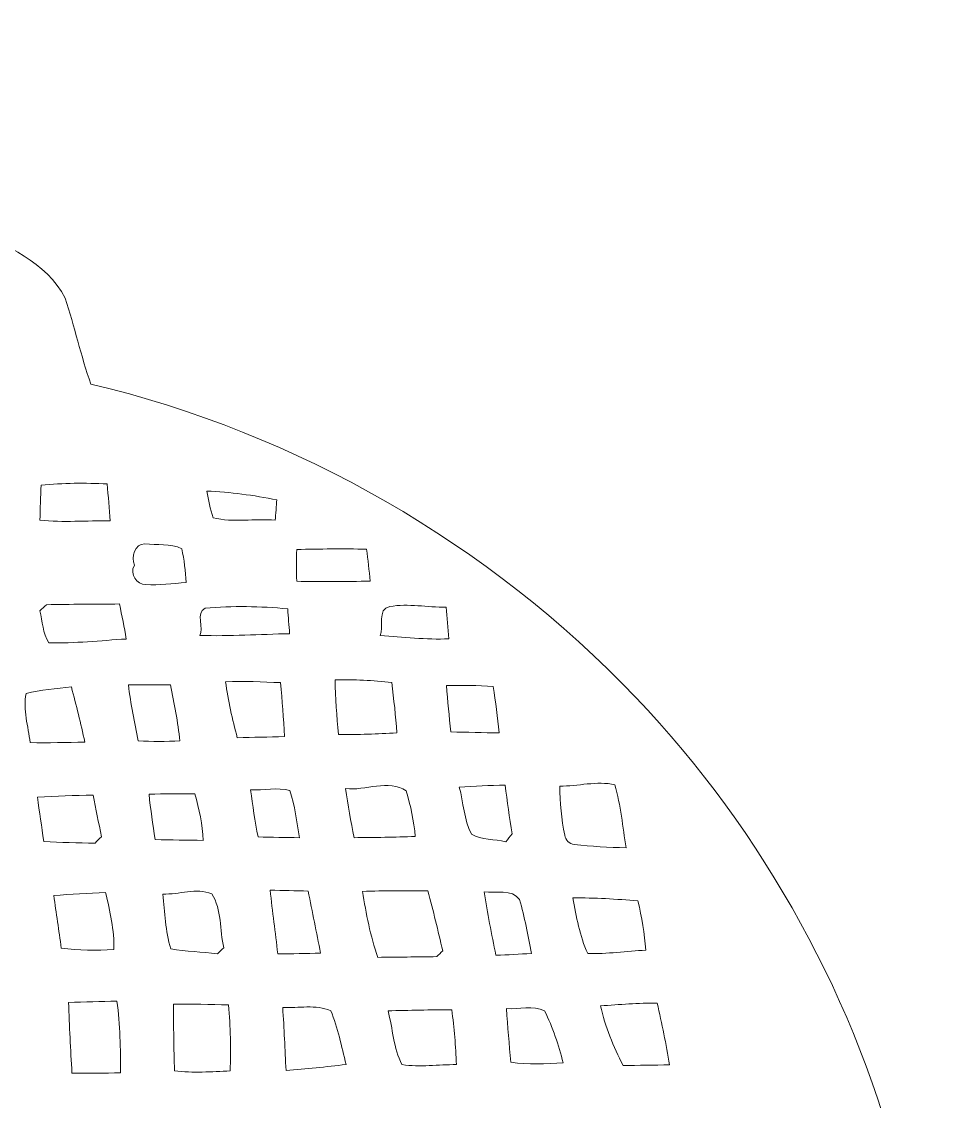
# Model space of a CAD drawing. Header units: centimetres. Extents: x -14.1 to 14.1, y -16 to 15.9.
# Drawn here: x 2.44 to 14.15, y 2.21 to 15.93 of the extents above; entities that cross this region are included whole.
import ezdxf

# ---------------------------------------------------------------- set-up
doc = ezdxf.new("R2010")
doc.units = ezdxf.units.CM
doc.header["$MEASUREMENT"] = 0
doc.layers.add('Layer 1', color=7, linetype='Continuous')

msp = doc.modelspace()

# ---------------------------------------------------------------- linework, layer by layer
at = {"layer": 'Layer 1', "color": 250, "lineweight": 9}
for points, knots in [([(-1.8203, 14.57273), (-1.58782, 15.29768), (-0.87415, 15.84484), (-0.11003, 15.85966), (-0.11003, 15.85966), (0.59835, 15.92739), (1.31625, 15.5411), (1.66903, 14.92762), (1.66903, 14.92762), (1.97206, 14.43973), (1.93502, 13.82872), (1.79321, 13.29285), (1.79321, 13.29285), (2.24335, 13.08647), (2.75029, 12.87728), (2.993, 12.41655), (2.993, 12.41655), (3.10942, 12.05495), (3.19373, 11.68348), (3.31862, 11.32435), (3.31862, 11.32435), (5.94611, 10.70028), (8.37745, 9.29658), (10.24153, 7.34466), (10.24153, 7.34466), (11.87559, 5.62487), (13.06093, 3.47928), (13.62502, 1.17387), (13.62502, 1.17387), (14.14642, -1.00594), (14.14819, -3.31558), (13.58798, -5.48834), (13.58798, -5.48834), (13.06057, -7.51963), (12.05692, -9.42639), (10.67932, -11.01072), (10.67932, -11.01072), (8.78949, -13.22158), (6.17753, -14.79391), (3.35213, -15.47089), (3.35213, -15.47089), (0.9857, -16.02828), (-1.52502, -16.01029), (-3.86606, -15.33824), (-3.86606, -15.33824), (-6.14429, -14.70148), (-8.25214, -13.47029), (-9.93101, -11.80447), (-9.93101, -11.80447), (-11.76016, -10.01977), (-13.05698, -7.70343), (-13.64753, -5.21917), (-13.64753, -5.21917), (-13.86625, -4.29806), (-13.96608, -3.35297), (-14.00595, -2.40859), (-14.00595, -2.40859), (-14.10508, 0.75724), (-13.02311, 3.93789), (-11.04156, 6.40557), (-11.04156, 6.40557), (-9.12456, 8.85349), (-6.34749, 10.60256), (-3.32489, 11.31764), (-3.32489, 11.31764), (-3.18696, 11.71664), (-3.08642, 12.12727), (-2.93684, 12.52132), (-2.93684, 12.52132), (-2.67896, 12.92067), (-2.21082, 13.09847), (-1.79666, 13.29003), (-1.79666, 13.29003), (-1.86334, 13.7123), (-1.99598, 14.15856), (-1.8203, 14.57273), (-1.8203, 14.57273), (-1.8203, 14.57273), (-1.8203, 14.57273), (-1.8203, 14.57273)], [0, 0, 0, 0, 0.04761905, 0.04761905, 0.04761905, 0.04761905, 0.0952381, 0.0952381, 0.0952381, 0.0952381, 0.14285714, 0.14285714, 0.14285714, 0.14285714, 0.19047619, 0.19047619, 0.19047619, 0.19047619, 0.23809524, 0.23809524, 0.23809524, 0.23809524, 0.28571429, 0.28571429, 0.28571429, 0.28571429, 0.33333333, 0.33333333, 0.33333333, 0.33333333, 0.38095238, 0.38095238, 0.38095238, 0.38095238, 0.42857143, 0.42857143, 0.42857143, 0.42857143, 0.47619048, 0.47619048, 0.47619048, 0.47619048, 0.52380952, 0.52380952, 0.52380952, 0.52380952, 0.57142857, 0.57142857, 0.57142857, 0.57142857, 0.61904762, 0.61904762, 0.61904762, 0.61904762, 0.66666667, 0.66666667, 0.66666667, 0.66666667, 0.71428571, 0.71428571, 0.71428571, 0.71428571, 0.76190476, 0.76190476, 0.76190476, 0.76190476, 0.80952381, 0.80952381, 0.80952381, 0.80952381, 0.85714286, 0.85714286, 0.85714286, 0.85714286, 0.9047619, 0.9047619, 0.9047619, 0.9047619, 1, 1, 1, 1]), ([(2.68714, 10.04059), (2.68079, 9.89242), (2.6755, 9.74426), (2.67127, 9.59609), (2.67127, 9.59609), (2.9676, 9.56469), (3.26605, 9.59186), (3.56344, 9.58551), (3.56344, 9.58551), (3.55145, 9.74249), (3.53981, 9.89877), (3.5264, 10.05541), (3.5264, 10.05541), (3.24665, 10.07058), (2.96549, 10.0674), (2.68714, 10.04059), (2.68714, 10.04059), (2.68714, 10.04059), (2.68714, 10.04059), (2.68714, 10.04059)], [0, 0, 0, 0, 0.16666667, 0.16666667, 0.16666667, 0.16666667, 0.33333333, 0.33333333, 0.33333333, 0.33333333, 0.5, 0.5, 0.5, 0.5, 0.66666667, 0.66666667, 0.66666667, 0.66666667, 1, 1, 1, 1]), ([(4.79076, 9.96474), (4.81545, 9.8515), (4.83309, 9.73579), (4.8726, 9.62608), (4.8726, 9.62608), (5.12872, 9.56222), (5.40106, 9.61831), (5.66177, 9.59715), (5.66177, 9.59715), (5.66635, 9.661), (5.67517, 9.78906), (5.67976, 9.85291), (5.67976, 9.85291), (5.3866, 9.91288), (5.08956, 9.95275), (4.79076, 9.96474), (4.79076, 9.96474), (4.79076, 9.96474), (4.79076, 9.96474), (4.79076, 9.96474)], [0, 0, 0, 0, 0.16666667, 0.16666667, 0.16666667, 0.16666667, 0.33333333, 0.33333333, 0.33333333, 0.33333333, 0.5, 0.5, 0.5, 0.5, 0.66666667, 0.66666667, 0.66666667, 0.66666667, 1, 1, 1, 1]), ([(3.87142, 9.02247), (3.80333, 8.90535), (3.90705, 8.78223), (4.01606, 8.77729), (4.01606, 8.77729), (4.18645, 8.76988), (4.35755, 8.79105), (4.52794, 8.8034), (4.52794, 8.8034), (4.51877, 8.94768), (4.50818, 9.09373), (4.4722, 9.23379), (4.4722, 9.23379), (4.32968, 9.30681), (4.15717, 9.27612), (4.00442, 9.29446), (4.00442, 9.29446), (3.87424, 9.29693), (3.82521, 9.12866), (3.87142, 9.02247), (3.87142, 9.02247), (3.87142, 9.02247), (3.87142, 9.02247), (3.87142, 9.02247)], [0, 0, 0, 0, 0.14285714, 0.14285714, 0.14285714, 0.14285714, 0.28571429, 0.28571429, 0.28571429, 0.28571429, 0.42857143, 0.42857143, 0.42857143, 0.42857143, 0.57142857, 0.57142857, 0.57142857, 0.57142857, 0.71428571, 0.71428571, 0.71428571, 0.71428571, 1, 1, 1, 1]), ([(5.93305, 9.22356), (5.93199, 9.08915), (5.93199, 8.95474), (5.93305, 8.81998), (5.93305, 8.81998), (6.2442, 8.81328), (6.55606, 8.81363), (6.86791, 8.82209), (6.86791, 8.82209), (6.85486, 8.95721), (6.83581, 9.09232), (6.8217, 9.22708), (6.8217, 9.22708), (6.52537, 9.2352), (6.22868, 9.22991), (5.93305, 9.22356), (5.93305, 9.22356), (5.93305, 9.22356), (5.93305, 9.22356), (5.93305, 9.22356)], [0, 0, 0, 0, 0.16666667, 0.16666667, 0.16666667, 0.16666667, 0.33333333, 0.33333333, 0.33333333, 0.33333333, 0.5, 0.5, 0.5, 0.5, 0.66666667, 0.66666667, 0.66666667, 0.66666667, 1, 1, 1, 1]), ([(2.75664, 8.52259), (2.72736, 8.49719), (2.69808, 8.47179), (2.66915, 8.44639), (2.66915, 8.44639), (2.70584, 8.31127), (2.70584, 8.15887), (2.78557, 8.03963), (2.78557, 8.03963), (3.11365, 8.02834), (3.44138, 8.0675), (3.76876, 8.08655), (3.76876, 8.08655), (3.74407, 8.23578), (3.71514, 8.38394), (3.68092, 8.53141), (3.68092, 8.53141), (3.37259, 8.53035), (3.06426, 8.52788), (2.75664, 8.52259), (2.75664, 8.52259), (2.75664, 8.52259), (2.75664, 8.52259), (2.75664, 8.52259)], [0, 0, 0, 0, 0.14285714, 0.14285714, 0.14285714, 0.14285714, 0.28571429, 0.28571429, 0.28571429, 0.28571429, 0.42857143, 0.42857143, 0.42857143, 0.42857143, 0.57142857, 0.57142857, 0.57142857, 0.57142857, 0.71428571, 0.71428571, 0.71428571, 0.71428571, 1, 1, 1, 1]), ([(4.77065, 8.47743), (4.64541, 8.42381), (4.75901, 8.21496), (4.70327, 8.13241), (4.70327, 8.13241), (5.08321, 8.11936), (5.46315, 8.14723), (5.84345, 8.15358), (5.84345, 8.15358), (5.83498, 8.25906), (5.82687, 8.36384), (5.81911, 8.46896), (5.81911, 8.46896), (5.47091, 8.50495), (5.11849, 8.50742), (4.77065, 8.47743), (4.77065, 8.47743), (4.77065, 8.47743), (4.77065, 8.47743), (4.77065, 8.47743)], [0, 0, 0, 0, 0.16666667, 0.16666667, 0.16666667, 0.16666667, 0.33333333, 0.33333333, 0.33333333, 0.33333333, 0.5, 0.5, 0.5, 0.5, 0.66666667, 0.66666667, 0.66666667, 0.66666667, 1, 1, 1, 1]), ([(7.11627, 8.49824), (6.94941, 8.47038), (7.04395, 8.22872), (6.99386, 8.13241), (6.99386, 8.13241), (7.28384, 8.10984), (7.57559, 8.07703), (7.86733, 8.08902), (7.86733, 8.08902), (7.85604, 8.22378), (7.8437, 8.35819), (7.831, 8.49225), (7.831, 8.49225), (7.59322, 8.4866), (7.35087, 8.54199), (7.11627, 8.49824), (7.11627, 8.49824), (7.11627, 8.49824), (7.11627, 8.49824), (7.11627, 8.49824)], [0, 0, 0, 0, 0.16666667, 0.16666667, 0.16666667, 0.16666667, 0.33333333, 0.33333333, 0.33333333, 0.33333333, 0.5, 0.5, 0.5, 0.5, 0.66666667, 0.66666667, 0.66666667, 0.66666667, 1, 1, 1, 1]), ([(5.03029, 7.54469), (5.06099, 7.30409), (5.11602, 7.06773), (5.17917, 6.83349), (5.17917, 6.83349), (5.37813, 6.83772), (5.57745, 6.84231), (5.77712, 6.84795), (5.77712, 6.84795), (5.76866, 7.07655), (5.74714, 7.30444), (5.7295, 7.53234), (5.7295, 7.53234), (5.49631, 7.54222), (5.26313, 7.55421), (5.03029, 7.54469), (5.03029, 7.54469), (5.03029, 7.54469), (5.03029, 7.54469), (5.03029, 7.54469)], [0, 0, 0, 0, 0.16666667, 0.16666667, 0.16666667, 0.16666667, 0.33333333, 0.33333333, 0.33333333, 0.33333333, 0.5, 0.5, 0.5, 0.5, 0.66666667, 0.66666667, 0.66666667, 0.66666667, 1, 1, 1, 1]), ([(6.42059, 7.56973), (6.42835, 7.33796), (6.4407, 7.10583), (6.46328, 6.87511), (6.46328, 6.87511), (6.71128, 6.87123), (6.95893, 6.88146), (7.20693, 6.89452), (7.20693, 6.89452), (7.19212, 7.10795), (7.16601, 7.32032), (7.14132, 7.53234), (7.14132, 7.53234), (6.90213, 7.56268), (6.66083, 7.57044), (6.42059, 7.56973), (6.42059, 7.56973), (6.42059, 7.56973), (6.42059, 7.56973), (6.42059, 7.56973)], [0, 0, 0, 0, 0.16666667, 0.16666667, 0.16666667, 0.16666667, 0.33333333, 0.33333333, 0.33333333, 0.33333333, 0.5, 0.5, 0.5, 0.5, 0.66666667, 0.66666667, 0.66666667, 0.66666667, 1, 1, 1, 1]), ([(2.49488, 7.39617), (2.45325, 7.18979), (2.52416, 6.97707), (2.54603, 6.77034), (2.54603, 6.77034), (2.77781, 6.76752), (3.00923, 6.77246), (3.24136, 6.7781), (3.24136, 6.7781), (3.19373, 7.01376), (3.13235, 7.24624), (3.07167, 7.47836), (3.07167, 7.47836), (2.8787, 7.45649), (2.68397, 7.44238), (2.49488, 7.39617), (2.49488, 7.39617), (2.49488, 7.39617), (2.49488, 7.39617), (2.49488, 7.39617)], [0, 0, 0, 0, 0.16666667, 0.16666667, 0.16666667, 0.16666667, 0.33333333, 0.33333333, 0.33333333, 0.33333333, 0.5, 0.5, 0.5, 0.5, 0.66666667, 0.66666667, 0.66666667, 0.66666667, 1, 1, 1, 1]), ([(3.79522, 7.50376), (3.82344, 7.26423), (3.87424, 7.02857), (3.9201, 6.79186), (3.9201, 6.79186), (4.09684, 6.78551), (4.27359, 6.78445), (4.45033, 6.79221), (4.45033, 6.79221), (4.42316, 7.03139), (4.37871, 7.26811), (4.33144, 7.50376), (4.33144, 7.50376), (4.19739, 7.50376), (3.92927, 7.50376), (3.79522, 7.50376), (3.79522, 7.50376), (3.79522, 7.50376), (3.79522, 7.50376), (3.79522, 7.50376)], [0, 0, 0, 0, 0.16666667, 0.16666667, 0.16666667, 0.16666667, 0.33333333, 0.33333333, 0.33333333, 0.33333333, 0.5, 0.5, 0.5, 0.5, 0.66666667, 0.66666667, 0.66666667, 0.66666667, 1, 1, 1, 1]), ([(7.83558, 7.49636), (7.84934, 7.29951), (7.8698, 7.10301), (7.89309, 6.90686), (7.89309, 6.90686), (8.09629, 6.90298), (8.30019, 6.89558), (8.50374, 6.89593), (8.50374, 6.89593), (8.48681, 7.09243), (8.46071, 7.28786), (8.42966, 7.48225), (8.42966, 7.48225), (8.23246, 7.50341), (8.03279, 7.49671), (7.83558, 7.49636), (7.83558, 7.49636), (7.83558, 7.49636), (7.83558, 7.49636), (7.83558, 7.49636)], [0, 0, 0, 0, 0.16666667, 0.16666667, 0.16666667, 0.16666667, 0.33333333, 0.33333333, 0.33333333, 0.33333333, 0.5, 0.5, 0.5, 0.5, 0.66666667, 0.66666667, 0.66666667, 0.66666667, 1, 1, 1, 1]), ([(6.55535, 6.18614), (6.58111, 5.97694), (6.62414, 5.77092), (6.66224, 5.56349), (6.66224, 5.56349), (6.92118, 5.56596), (7.18047, 5.57019), (7.44012, 5.57866), (7.44012, 5.57866), (7.42213, 5.77515), (7.38121, 5.96953), (7.3237, 6.15827), (7.3237, 6.15827), (7.10251, 6.30961), (6.80124, 6.15721), (6.55535, 6.18614), (6.55535, 6.18614), (6.55535, 6.18614), (6.55535, 6.18614), (6.55535, 6.18614)], [0, 0, 0, 0, 0.16666667, 0.16666667, 0.16666667, 0.16666667, 0.33333333, 0.33333333, 0.33333333, 0.33333333, 0.5, 0.5, 0.5, 0.5, 0.66666667, 0.66666667, 0.66666667, 0.66666667, 1, 1, 1, 1]), ([(5.34815, 6.17132), (5.37319, 5.9713), (5.40424, 5.77163), (5.44234, 5.57336), (5.44234, 5.57336), (5.61767, 5.56666), (5.79229, 5.56666), (5.96833, 5.56313), (5.96833, 5.56313), (5.93341, 5.76457), (5.90977, 5.96953), (5.84768, 6.16462), (5.84768, 6.16462), (5.6847, 6.20554), (5.51254, 6.16321), (5.34815, 6.17132), (5.34815, 6.17132), (5.34815, 6.17132), (5.34815, 6.17132), (5.34815, 6.17132)], [0, 0, 0, 0, 0.16666667, 0.16666667, 0.16666667, 0.16666667, 0.33333333, 0.33333333, 0.33333333, 0.33333333, 0.5, 0.5, 0.5, 0.5, 0.66666667, 0.66666667, 0.66666667, 0.66666667, 1, 1, 1, 1]), ([(7.99821, 6.20625), (8.05184, 6.00869), (8.05819, 5.79315), (8.15344, 5.6097), (8.15344, 5.6097), (8.27938, 5.52786), (8.44871, 5.54585), (8.58947, 5.51233), (8.58947, 5.51233), (8.61557, 5.5462), (8.64203, 5.57936), (8.66884, 5.61252), (8.66884, 5.61252), (8.63639, 5.81854), (8.60676, 6.02457), (8.58136, 6.23129), (8.58136, 6.23129), (8.38662, 6.22953), (8.19189, 6.21859), (7.99821, 6.20625), (7.99821, 6.20625), (7.99821, 6.20625), (7.99821, 6.20625), (7.99821, 6.20625)], [0, 0, 0, 0, 0.14285714, 0.14285714, 0.14285714, 0.14285714, 0.28571429, 0.28571429, 0.28571429, 0.28571429, 0.42857143, 0.42857143, 0.42857143, 0.42857143, 0.57142857, 0.57142857, 0.57142857, 0.57142857, 0.71428571, 0.71428571, 0.71428571, 0.71428571, 1, 1, 1, 1]), ([(9.27386, 6.21965), (9.28162, 6.01046), (9.29114, 5.79949), (9.33877, 5.59453), (9.33877, 5.59453), (9.34935, 5.53315), (9.39627, 5.48341), (9.45977, 5.476), (9.45977, 5.476), (9.67673, 5.4506), (9.89722, 5.44354), (10.11664, 5.43402), (10.11664, 5.43402), (10.07607, 5.70248), (10.04856, 5.97412), (9.97483, 6.23588), (9.97483, 6.23588), (9.74517, 6.28809), (9.50493, 6.21507), (9.27386, 6.21965), (9.27386, 6.21965), (9.27386, 6.21965), (9.27386, 6.21965), (9.27386, 6.21965)], [0, 0, 0, 0, 0.14285714, 0.14285714, 0.14285714, 0.14285714, 0.28571429, 0.28571429, 0.28571429, 0.28571429, 0.42857143, 0.42857143, 0.42857143, 0.42857143, 0.57142857, 0.57142857, 0.57142857, 0.57142857, 0.71428571, 0.71428571, 0.71428571, 0.71428571, 1, 1, 1, 1]), ([(2.64199, 6.07925), (2.66174, 5.89122), (2.69596, 5.70495), (2.71925, 5.51727), (2.71925, 5.51727), (2.93621, 5.50069), (3.15352, 5.49893), (3.37153, 5.49364), (3.37153, 5.49364), (3.39834, 5.52115), (3.42551, 5.54867), (3.45338, 5.57583), (3.45338, 5.57583), (3.41845, 5.75258), (3.38176, 5.92861), (3.34613, 6.10465), (3.34613, 6.10465), (3.11118, 6.10253), (2.87623, 6.08913), (2.64199, 6.07925), (2.64199, 6.07925), (2.64199, 6.07925), (2.64199, 6.07925), (2.64199, 6.07925)], [0, 0, 0, 0, 0.14285714, 0.14285714, 0.14285714, 0.14285714, 0.28571429, 0.28571429, 0.28571429, 0.28571429, 0.42857143, 0.42857143, 0.42857143, 0.42857143, 0.57142857, 0.57142857, 0.57142857, 0.57142857, 0.71428571, 0.71428571, 0.71428571, 0.71428571, 1, 1, 1, 1]), ([(4.05733, 6.11735), (4.07744, 5.92403), (4.10531, 5.73176), (4.1353, 5.5395), (4.1353, 5.5395), (4.33885, 5.53491), (4.54205, 5.53244), (4.74631, 5.52962), (4.74631, 5.52962), (4.73996, 5.73035), (4.68951, 5.92579), (4.64118, 6.11946), (4.64118, 6.11946), (4.44609, 6.12088), (4.25171, 6.12017), (4.05733, 6.11735), (4.05733, 6.11735), (4.05733, 6.11735), (4.05733, 6.11735), (4.05733, 6.11735)], [0, 0, 0, 0, 0.16666667, 0.16666667, 0.16666667, 0.16666667, 0.33333333, 0.33333333, 0.33333333, 0.33333333, 0.5, 0.5, 0.5, 0.5, 0.66666667, 0.66666667, 0.66666667, 0.66666667, 1, 1, 1, 1]), ([(2.84801, 4.82971), (2.87764, 4.60675), (2.91398, 4.3845), (2.94256, 4.16084), (2.94256, 4.16084), (3.16445, 4.13615), (3.38847, 4.12874), (3.61142, 4.1425), (3.61142, 4.1425), (3.61671, 4.38803), (3.56239, 4.63004), (3.50488, 4.8671), (3.50488, 4.8671), (3.28546, 4.85723), (3.06673, 4.84629), (2.84801, 4.82971), (2.84801, 4.82971), (2.84801, 4.82971), (2.84801, 4.82971), (2.84801, 4.82971)], [0, 0, 0, 0, 0.16666667, 0.16666667, 0.16666667, 0.16666667, 0.33333333, 0.33333333, 0.33333333, 0.33333333, 0.5, 0.5, 0.5, 0.5, 0.66666667, 0.66666667, 0.66666667, 0.66666667, 1, 1, 1, 1]), ([(4.23443, 4.84664), (4.25312, 4.61451), (4.269, 4.37921), (4.33285, 4.15379), (4.33285, 4.15379), (4.52829, 4.11674), (4.72902, 4.11216), (4.92728, 4.09029), (4.92728, 4.09029), (4.95339, 4.11533), (4.97949, 4.13968), (5.00595, 4.16437), (5.00595, 4.16437), (4.95515, 4.38909), (4.98267, 4.65226), (4.85567, 4.85123), (4.85567, 4.85123), (4.65952, 4.92955), (4.43586, 4.84135), (4.23443, 4.84664), (4.23443, 4.84664), (4.23443, 4.84664), (4.23443, 4.84664), (4.23443, 4.84664)], [0, 0, 0, 0, 0.14285714, 0.14285714, 0.14285714, 0.14285714, 0.28571429, 0.28571429, 0.28571429, 0.28571429, 0.42857143, 0.42857143, 0.42857143, 0.42857143, 0.57142857, 0.57142857, 0.57142857, 0.57142857, 0.71428571, 0.71428571, 0.71428571, 0.71428571, 1, 1, 1, 1]), ([(5.59721, 4.89674), (5.62437, 4.62721), (5.66212, 4.3584), (5.69316, 4.08888), (5.69316, 4.08888), (5.87379, 4.08711), (6.0537, 4.09346), (6.23503, 4.09734), (6.23503, 4.09734), (6.18705, 4.36087), (6.13131, 4.62263), (6.0791, 4.88545), (6.0791, 4.88545), (5.91859, 4.89109), (5.75666, 4.89391), (5.59721, 4.89674), (5.59721, 4.89674), (5.59721, 4.89674), (5.59721, 4.89674), (5.59721, 4.89674)], [0, 0, 0, 0, 0.16666667, 0.16666667, 0.16666667, 0.16666667, 0.33333333, 0.33333333, 0.33333333, 0.33333333, 0.5, 0.5, 0.5, 0.5, 0.66666667, 0.66666667, 0.66666667, 0.66666667, 1, 1, 1, 1]), ([(6.76843, 4.88157), (6.81606, 4.59899), (6.86827, 4.31465), (6.96352, 4.04372), (6.96352, 4.04372), (7.21258, 4.0469), (7.46234, 4.04972), (7.71211, 4.05324), (7.71211, 4.05324), (7.73716, 4.07829), (7.76291, 4.10299), (7.78866, 4.12768), (7.78866, 4.12768), (7.72904, 4.38168), (7.66766, 4.63568), (7.59993, 4.88756), (7.59993, 4.88756), (7.32264, 4.89286), (7.04501, 4.89039), (6.76843, 4.88157), (6.76843, 4.88157), (6.76843, 4.88157), (6.76843, 4.88157), (6.76843, 4.88157)], [0, 0, 0, 0, 0.14285714, 0.14285714, 0.14285714, 0.14285714, 0.28571429, 0.28571429, 0.28571429, 0.28571429, 0.42857143, 0.42857143, 0.42857143, 0.42857143, 0.57142857, 0.57142857, 0.57142857, 0.57142857, 0.71428571, 0.71428571, 0.71428571, 0.71428571, 1, 1, 1, 1]), ([(8.31289, 4.87557), (8.35628, 4.6064), (8.40849, 4.339), (8.46423, 4.07194), (8.46423, 4.07194), (8.61416, 4.07653), (8.76409, 4.08288), (8.91438, 4.09417), (8.91438, 4.09417), (8.86605, 4.32206), (8.83324, 4.55525), (8.76268, 4.77715), (8.76268, 4.77715), (8.66637, 4.91755), (8.46247, 4.85687), (8.31289, 4.87557), (8.31289, 4.87557), (8.31289, 4.87557), (8.31289, 4.87557), (8.31289, 4.87557)], [0, 0, 0, 0, 0.16666667, 0.16666667, 0.16666667, 0.16666667, 0.33333333, 0.33333333, 0.33333333, 0.33333333, 0.5, 0.5, 0.5, 0.5, 0.66666667, 0.66666667, 0.66666667, 0.66666667, 1, 1, 1, 1]), ([(9.44249, 4.79902), (9.48588, 4.55983), (9.52609, 4.31677), (9.62981, 4.09452), (9.62981, 4.09452), (9.87676, 4.08323), (10.12229, 4.12556), (10.36959, 4.13474), (10.36959, 4.13474), (10.34877, 4.34499), (10.31737, 4.55419), (10.26869, 4.75986), (10.26869, 4.75986), (9.99388, 4.7842), (9.71801, 4.80078), (9.44249, 4.79902), (9.44249, 4.79902), (9.44249, 4.79902), (9.44249, 4.79902), (9.44249, 4.79902)], [0, 0, 0, 0, 0.16666667, 0.16666667, 0.16666667, 0.16666667, 0.33333333, 0.33333333, 0.33333333, 0.33333333, 0.5, 0.5, 0.5, 0.5, 0.66666667, 0.66666667, 0.66666667, 0.66666667, 1, 1, 1, 1]), ([(3.03534, 3.47046), (3.04451, 3.17165), (3.0625, 2.87285), (3.07873, 2.5744), (3.07873, 2.5744), (3.28404, 2.57299), (3.48936, 2.57405), (3.69538, 2.57687), (3.69538, 2.57687), (3.69503, 2.88132), (3.69291, 3.18682), (3.65023, 3.48845), (3.65023, 3.48845), (3.44456, 3.48316), (3.23995, 3.47751), (3.03534, 3.47046), (3.03534, 3.47046), (3.03534, 3.47046), (3.03534, 3.47046), (3.03534, 3.47046)], [0, 0, 0, 0, 0.16666667, 0.16666667, 0.16666667, 0.16666667, 0.33333333, 0.33333333, 0.33333333, 0.33333333, 0.5, 0.5, 0.5, 0.5, 0.66666667, 0.66666667, 0.66666667, 0.66666667, 1, 1, 1, 1]), ([(4.36778, 3.45035), (4.36884, 3.16848), (4.37201, 2.88626), (4.38083, 2.60403), (4.38083, 2.60403), (4.61578, 2.56981), (4.85249, 2.59521), (5.0885, 2.60086), (5.0885, 2.60086), (5.09521, 2.88096), (5.09415, 3.16142), (5.06769, 3.44012), (5.06769, 3.44012), (4.8345, 3.44894), (4.60061, 3.44823), (4.36778, 3.45035), (4.36778, 3.45035), (4.36778, 3.45035), (4.36778, 3.45035), (4.36778, 3.45035)], [0, 0, 0, 0, 0.16666667, 0.16666667, 0.16666667, 0.16666667, 0.33333333, 0.33333333, 0.33333333, 0.33333333, 0.5, 0.5, 0.5, 0.5, 0.66666667, 0.66666667, 0.66666667, 0.66666667, 1, 1, 1, 1]), ([(5.75525, 3.40625), (5.7743, 3.14026), (5.78347, 2.87426), (5.79759, 2.60791), (5.79759, 2.60791), (6.05194, 2.62838), (6.30664, 2.65095), (6.56029, 2.68447), (6.56029, 2.68447), (6.50032, 2.91307), (6.45763, 3.14802), (6.36591, 3.36674), (6.36591, 3.36674), (6.174, 3.44964), (5.95598, 3.39708), (5.75525, 3.40625), (5.75525, 3.40625), (5.75525, 3.40625), (5.75525, 3.40625), (5.75525, 3.40625)], [0, 0, 0, 0, 0.16666667, 0.16666667, 0.16666667, 0.16666667, 0.33333333, 0.33333333, 0.33333333, 0.33333333, 0.5, 0.5, 0.5, 0.5, 0.66666667, 0.66666667, 0.66666667, 0.66666667, 1, 1, 1, 1]), ([(8.59794, 3.39249), (8.61346, 3.16566), (8.63286, 2.93847), (8.65403, 2.71198), (8.65403, 2.71198), (8.87451, 2.67953), (9.09747, 2.6887), (9.31937, 2.70316), (9.31937, 2.70316), (9.25587, 2.92824), (9.1906, 3.15719), (9.08089, 3.36356), (9.08089, 3.36356), (8.93519, 3.44047), (8.75633, 3.38261), (8.59794, 3.39249), (8.59794, 3.39249), (8.59794, 3.39249), (8.59794, 3.39249), (8.59794, 3.39249)], [0, 0, 0, 0, 0.16666667, 0.16666667, 0.16666667, 0.16666667, 0.33333333, 0.33333333, 0.33333333, 0.33333333, 0.5, 0.5, 0.5, 0.5, 0.66666667, 0.66666667, 0.66666667, 0.66666667, 1, 1, 1, 1]), ([(9.7935, 3.42953), (9.84536, 3.16248), (9.96283, 2.91413), (10.07819, 2.67), (10.07819, 2.67), (10.27469, 2.67283), (10.47154, 2.67565), (10.66874, 2.67812), (10.66874, 2.67812), (10.62852, 2.94199), (10.56926, 3.20234), (10.51281, 3.4627), (10.51281, 3.4627), (10.27292, 3.46481), (10.03268, 3.44188), (9.7935, 3.42953), (9.7935, 3.42953), (9.7935, 3.42953), (9.7935, 3.42953), (9.7935, 3.42953)], [0, 0, 0, 0, 0.16666667, 0.16666667, 0.16666667, 0.16666667, 0.33333333, 0.33333333, 0.33333333, 0.33333333, 0.5, 0.5, 0.5, 0.5, 0.66666667, 0.66666667, 0.66666667, 0.66666667, 1, 1, 1, 1]), ([(7.09334, 3.36392), (7.15402, 3.13885), (7.16319, 2.89225), (7.27079, 2.68164), (7.27079, 2.68164), (7.49939, 2.64884), (7.73222, 2.6827), (7.96294, 2.68129), (7.96294, 2.68129), (7.95306, 2.91518), (7.93507, 3.14766), (7.90261, 3.37909), (7.90261, 3.37909), (7.63238, 3.37697), (7.36251, 3.37309), (7.09334, 3.36392), (7.09334, 3.36392), (7.09334, 3.36392), (7.09334, 3.36392), (7.09334, 3.36392)], [0, 0, 0, 0, 0.16666667, 0.16666667, 0.16666667, 0.16666667, 0.33333333, 0.33333333, 0.33333333, 0.33333333, 0.5, 0.5, 0.5, 0.5, 0.66666667, 0.66666667, 0.66666667, 0.66666667, 1, 1, 1, 1])]:
    msp.add_open_spline(points, degree=3, knots=knots, dxfattribs=at)

doc.saveas('drawing.dxf')
